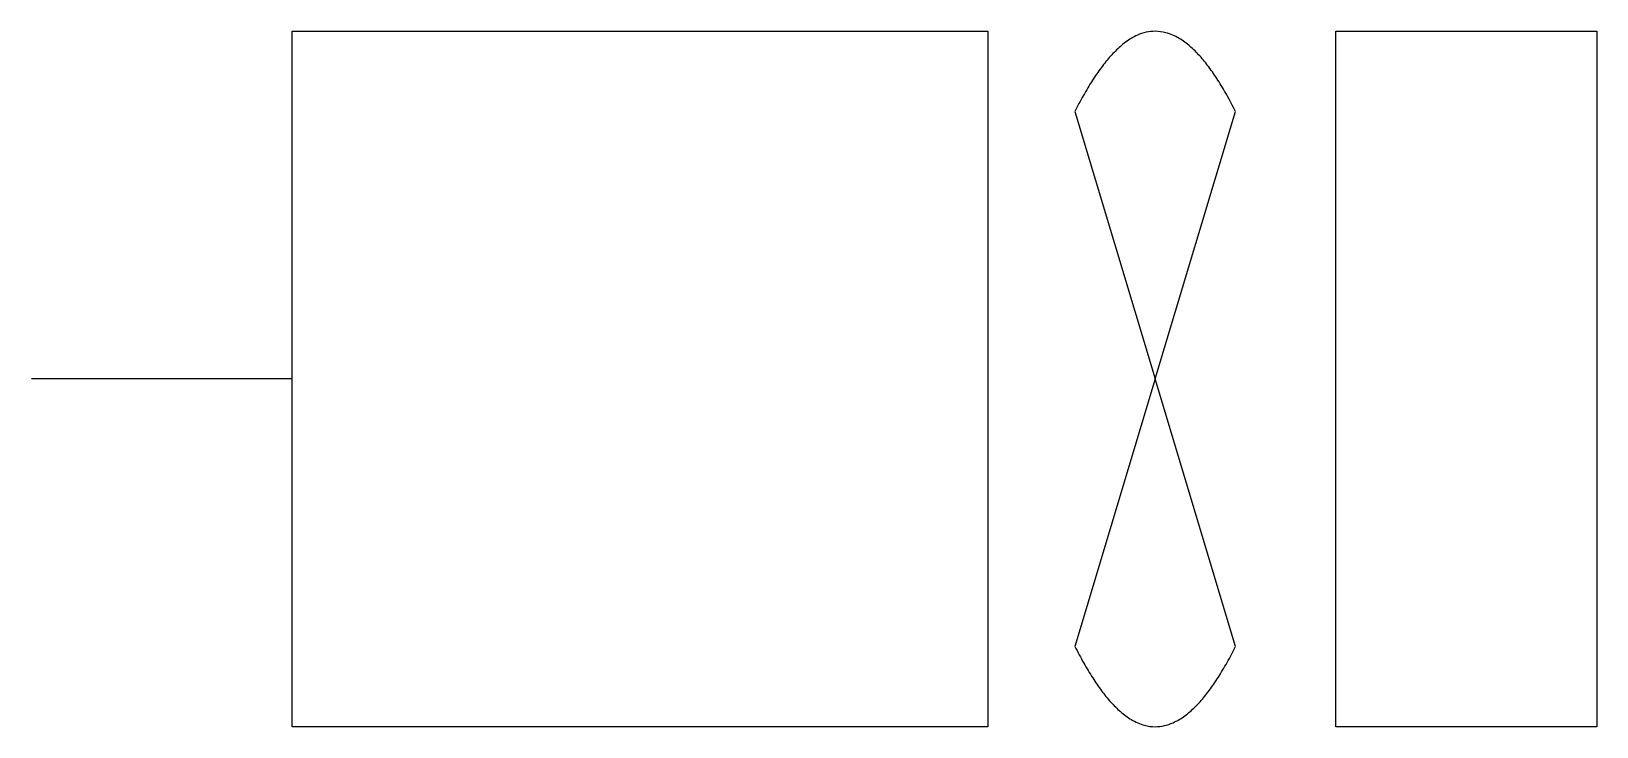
# Model space of a CAD drawing. Extents: x 2.8 to 26.6, y -2.8 to 7.8.
import ezdxf

# ---------------------------------------------------------------- set-up
doc = ezdxf.new("R2010")
doc.units = 0
doc.layers.add('DEFAULT_255_2_778', color=255, linetype='CONTINUOUS')

msp = doc.modelspace()

# ---------------------------------------------------------------- linework, layer by layer
at = {"layer": 'DEFAULT_255_2_778'}
for p, q in [((6.748, 7.805), (17.331, 7.805)), ((6.748, -2.778), (6.748, 7.805)), ((17.331, 7.805), (17.331, -2.778)), ((22.622, 7.805), (26.59, 7.805)), ((22.622, -2.778), (22.622, 7.805)), ((26.59, 7.805), (26.59, -2.778)), ((18.654, 6.584), (19.875, 2.514)), ((19.875, 2.514), (21.096, 6.584)), ((6.747, 2.514), (2.779, 2.514)), ((19.876, 2.514), (18.654, -1.557)), ((21.097, -1.557), (19.876, 2.514)), ((17.331, -2.778), (6.748, -2.778)), ((26.59, -2.778), (22.622, -2.778))]:
    msp.add_line(p, q, dxfattribs=at)
for centre, radius, start, end in [((20.268, 6.507), 1.412, 126.6582, 135.0714), ((19.999, 6.872), 0.959, 114.3977, 126.7763), ((19.88, 7.142), 0.664, 90.4364, 114.6695), ((19.874, 7.176), 0.629, 74.9846, 89.9027), ((19.828, 7.021), 0.791, 58.7253, 74.6871), ((19.639, 6.702), 1.162, 48.7698, 58.8841), ((20.711, 6.061), 2.04, 134.9951, 141.0465), ((19.289, 6.299), 1.696, 41.8295, 48.8693), ((18.757, 5.82), 2.412, 36.6014, 41.8827), ((22.227, 4.941), 3.927, 145.6527, 149.3008), ((21.354, 5.539), 2.868, 141.0072, 145.6825), ((18.02, 5.27), 3.331, 32.5847, 36.6382), ((23.367, 4.262), 5.254, 149.2861, 152.3051), ((17.035, 4.638), 4.502, 29.2311, 32.5999), ((24.4, 3.713), 6.424, 152.2486, 153.4484), ((15.752, 3.919), 5.972, 26.5063, 29.2473), ((23.997, 1.108), 5.971, 206.5077, 209.2491), ((15.35, 1.315), 6.424, 332.2416, 333.4413), ((22.715, 0.388), 4.5, 209.233, 212.6022), ((16.384, 0.765), 5.253, 329.2789, 332.2979), ((21.73, -0.243), 3.33, 212.5871, 216.641), ((18.397, -0.512), 2.868, 320.9999, 325.6752), ((17.524, 0.087), 3.927, 325.6453, 329.2935), ((20.993, -0.793), 2.411, 216.6042, 221.8859), ((19.04, -1.034), 2.04, 314.9879, 321.0392), ((20.462, -1.271), 1.696, 221.8329, 228.873), ((20.112, -1.675), 1.162, 228.7736, 238.8879), ((19.751, -1.844), 0.959, 294.393, 306.7698), ((19.482, -1.479), 1.412, 306.6519, 315.0644), ((19.922, -1.993), 0.791, 238.7293, 254.6898), ((19.876, -2.149), 0.629, 254.9872, 269.9028), ((19.87, -2.114), 0.664, 270.4364, 294.6647)]:
    msp.add_arc(centre, radius, start, end, dxfattribs=at)

doc.saveas('drawing.dxf')
